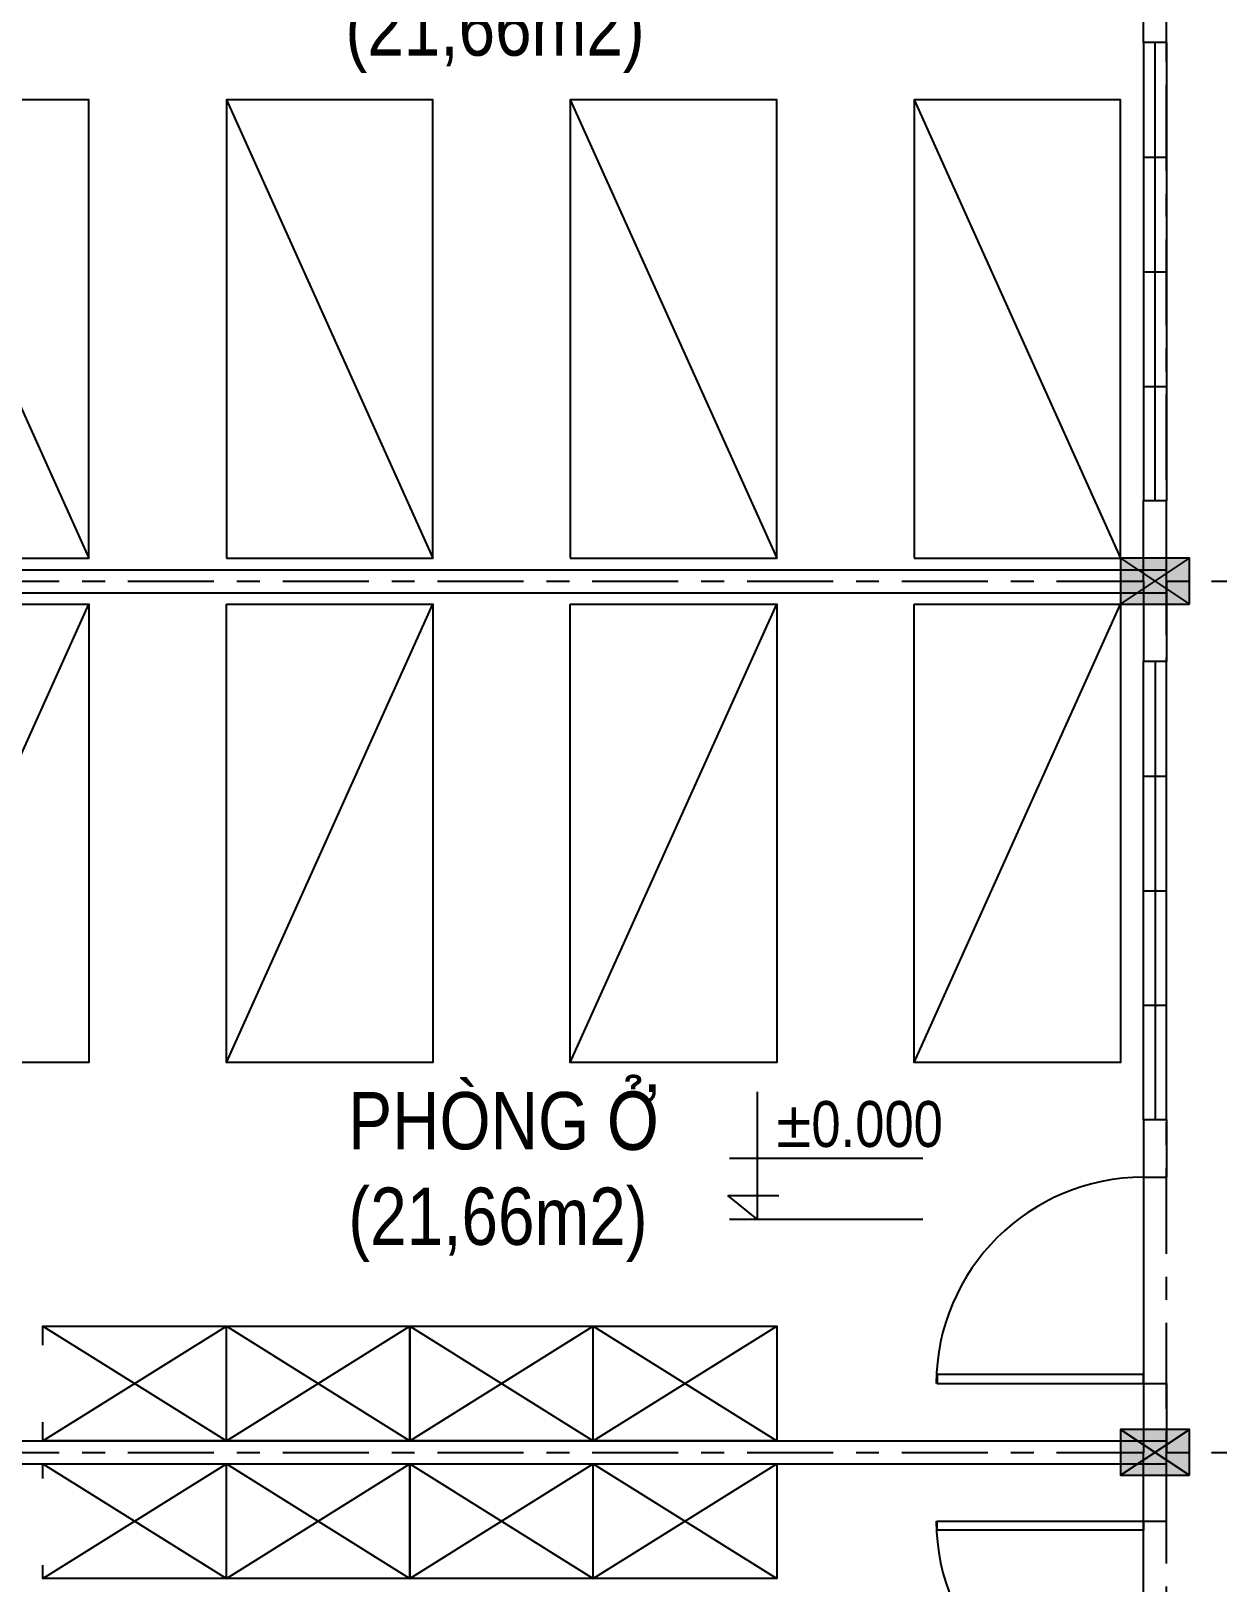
# Model space of a CAD drawing. Header units: millimetres. Extents: x -341 to 79, y 65 to 137.
# Drawn here: x -290.3 to -285.12, y 126.81 to 133.58 of the extents above; entities that cross this region are included whole.
import ezdxf

# ---------------------------------------------------------------- set-up
doc = ezdxf.new("R2010")
doc.units = ezdxf.units.MM
doc.header["$LTSCALE"] = 0.3
doc.header["$MEASUREMENT"] = 0
doc.linetypes.add('CENTER', pattern=[2, 1.25, -0.25, 0.25, -0.25])
for name, color, linetype in [('HATCH', 8, 'CONTINUOUS'), ('LAYER1', 1, 'CONTINUOUS'), ('LAYER8', 8, 'CONTINUOUS'), ('THIETBI', 25, 'CONTINUOUS')]:
    doc.layers.add(name, color=color, linetype=linetype)
doc.styles.add('HELVE-KT', font='VHELVCN.TTF')

msp = doc.modelspace()

# ---------------------------------------------------------------- hatches: boundary and pattern name
at = {"layer": 'LAYER8', "lineweight": -2, "ltscale": 0.08}
h = msp.add_hatch(color=256, dxfattribs=at)
h.paths.add_polyline_path([(-285.5484424192626, 131.2824577460853), (-285.548442419379, 131.0824577461319), (-285.3984424193557, 131.1824577461086)])
h.paths.add_polyline_path([(-285.3984424193557, 131.1824577461086), (-285.2484424193324, 131.2824577460853), (-285.5484424192626, 131.2824577460853)])
h.paths.add_polyline_path([(-285.5484424193208, 131.0824577461319), (-285.2484424192742, 131.0824577461319), (-285.3984424193557, 131.1824577461086)])
h.paths.add_polyline_path([(-285.3984424192975, 131.1824577461668), (-285.2484424192742, 131.0824577460737), (-285.2484424192742, 131.2824577461435)])
h = msp.add_hatch(color=256, dxfattribs=at)
h.paths.add_polyline_path([(-285.5484424192626, 127.4824577461551), (-285.548442419379, 127.2824577461435), (-285.3984424193557, 127.3824577461784)])
h.paths.add_polyline_path([(-285.3984424193557, 127.3824577461784), (-285.2484424193324, 127.4824577461551), (-285.5484424192626, 127.4824577461551)])
h.paths.add_polyline_path([(-285.5484424193208, 127.2824577462017), (-285.2484424192742, 127.2824577462017), (-285.3984424193557, 127.3824577461784)])
h.paths.add_polyline_path([(-285.3984424192975, 127.3824577461784), (-285.2484424192742, 127.2824577461435), (-285.2484424192742, 127.4824577461551)])

# ---------------------------------------------------------------- linework, layer by layer
at = {"layer": 'HATCH', "linetype": 'CENTER'}
for points in [[(-285.3484424193092, 110.6978511236813), (-285.3484424193092, 135.5709000436329)], [(-295.2773880989196, 131.1824577461086), (-282.6696929941616, 131.1824577461086)], [(-295.2773880989196, 127.3824577461784), (-282.6696929941616, 127.3824577461784)]]:
    msp.add_lwpolyline(points, dxfattribs=at)
at = {"layer": 'LAYER1', "linetype": 'Continuous', "ltscale": 0.05}
for points in [[(-287.1335316240424, 128.9552544442546), (-287.1335316240424, 128.3996409560047)], [(-287.254553752848, 128.6653105821303), (-286.4108846596341, 128.6653105821303)], [(-287.2614399104045, 128.5032190511544), (-287.0383929849035, 128.5032190511544)], [(-287.1335316240424, 128.3996409560047), (-287.2614399104045, 128.5032190511544)], [(-287.254553752848, 128.3996409560047), (-286.4108846596341, 128.3996409560047)]]:
    msp.add_lwpolyline(points, dxfattribs=at)
at = {"layer": 'LAYER8', "lineweight": -2, "ltscale": 0.08}
for p, q in [((-285.4484424192859, 133.5324577460853), (-285.4484424192859, 131.5324577460853)), ((-285.3984424192975, 131.5324577460853), (-285.3984424192975, 133.5324577460853)), ((-285.3484424193092, 133.5324577460853), (-285.3484424193092, 131.5324577460853)), ((-285.4484424192859, 133.0324577461435), (-285.3484424193674, 133.0324577461435)), ((-285.4484424192859, 132.5324577461435), (-285.3484424193674, 132.5324577461435)), ((-285.4484424192859, 132.0324577461435), (-285.3484424193674, 132.0324577461435)), ((-285.5484424193208, 131.0824577461319), (-285.2484424193324, 131.2824577461435)), ((-285.5484424193208, 131.2824577461435), (-285.2484424193324, 131.0824577461319)), ((-285.4484424192859, 128.8324577461901), (-285.4484424192859, 130.8324577461319)), ((-285.3984424192975, 130.8324577461319), (-285.3984424192975, 128.8324577461901)), ((-285.3484424193092, 128.8324577461901), (-285.3484424193092, 130.8324577461319)), ((-285.4484424192859, 130.3324577461901), (-285.3484424193674, 130.3324577461901)), ((-285.4484424192859, 129.8324577461901), (-285.3484424193674, 129.8324577461901)), ((-285.4484424192859, 129.3324577461901), (-285.3484424193674, 129.3324577461901)), ((-285.448442418471, 128.5824577461901), (-285.448442418471, 127.6824577461086)), ((-285.5484424193208, 127.2824577462017), (-285.2484424193324, 127.4824577461551)), ((-285.5484424193208, 127.4824577461551), (-285.2484424193324, 127.2824577462017)), ((-285.448442418471, 126.1824577460504), (-285.448442418471, 127.0824577461319))]:
    msp.add_line(p, q, dxfattribs=at)
for points in [[(-285.4484424192859, 133.5324577460853), (-285.4484424192859, 133.7824577460271)], [(-285.3484424193092, 133.5324577460853), (-285.3484424193092, 133.7824577460271)], [(-285.3484424193092, 133.5324577460853), (-285.4484424192859, 133.5324577460853)], [(-285.4484424192859, 131.1824577461086), (-285.4484424192859, 131.5324577460853)], [(-285.3484424193092, 131.5324577460853), (-285.4484424192859, 131.5324577460853)], [(-285.3484424193092, 131.1824577461086), (-285.3484424193092, 131.5324577460853)], [(-292.048442419379, 131.2324577461551), (-285.3484424193092, 131.2324577461551)], [(-292.048442419379, 131.1324577461202), (-285.3484424193092, 131.1324577461202)], [(-285.4484424192859, 131.1824577461086), (-285.4484424192859, 130.8324577461319)], [(-285.3484424193092, 131.1824577461086), (-285.3484424193092, 130.8324577461319)], [(-285.3484424193092, 130.8324577461319), (-285.4484424192859, 130.8324577461319)], [(-285.4484424192859, 128.8324577461901), (-285.4484424192859, 128.5824577461901)], [(-285.3484424193092, 128.8324577461901), (-285.4484424192859, 128.8324577461901)], [(-285.3484424193092, 128.8324577461901), (-285.3484424193092, 128.5824577461901)], [(-285.4484424193441, 128.5824577461901), (-285.3484424193092, 128.5824577461901)], [(-285.4484424192859, 127.6824577461086), (-285.4484424192859, 127.3824577461202)], [(-285.4484424193441, 127.6824577461086), (-285.3484424193092, 127.6824577461086)], [(-285.3484424193092, 127.6824577461086), (-285.3484424193092, 127.3824577461202)], [(-292.5484424193208, 127.4324577461086), (-285.3484424193092, 127.4324577461086)], [(-285.4484424192859, 127.0824577461319), (-285.4484424192859, 127.3824577461202)], [(-285.3484424193092, 127.0824577461319), (-285.3484424193092, 127.3824577461202)], [(-292.5484424193208, 127.3324577461319), (-285.3484424193092, 127.3324577461319)], [(-285.4484424193441, 127.0824577461319), (-285.3484424193092, 127.0824577461319)]]:
    msp.add_lwpolyline(points, dxfattribs=at)
for points in [[(-285.2484424193324, 131.0824577461319), (-285.2484424193324, 131.2824577461435), (-285.5484424193208, 131.2824577461435), (-285.5484424193208, 131.0824577461319)], [(-285.4484424193441, 127.6824577461086), (-285.4484424193441, 127.7224577461458), (-286.3484424193674, 127.7224577461458), (-286.3484424193674, 127.6824577461086)], [(-285.2484424193324, 127.2824577462017), (-285.2484424193324, 127.4824577461551), (-285.5484424193208, 127.4824577461551), (-285.5484424193208, 127.2824577462017)], [(-285.4484424193441, 127.0824577461319), (-285.4484424193441, 127.0424577460946), (-286.3484424193674, 127.0424577460946), (-286.3484424193674, 127.0824577461319)]]:
    msp.add_lwpolyline(points, close=True, dxfattribs=at)
for centre, start, end in [((-285.4484424193441, 127.6784727931228), 89.99999994330409, 179.7474087044295), ((-285.4484424193441, 127.0864426991176), 180.2525912955704, 270.0000000566959)]:
    msp.add_arc(centre, 0.9039176276421879, start, end, dxfattribs=at)
at = {"layer": 'THIETBI', "ltscale": 5}
for p, q in [((-290.9484424193441, 133.2824577462017), (-290.0484424193208, 131.2824577462017)), ((-289.4484424192859, 133.2824577462017), (-288.5484424192626, 131.2824577462017)), ((-287.9484424192859, 133.2824577462017), (-287.0484424192626, 131.2824577462017)), ((-286.4484424193441, 133.2824577462017), (-285.5484424193208, 131.2824577462017)), ((-290.9484424193441, 129.0824577461901), (-290.0484424193208, 131.0824577461901)), ((-289.4484424192859, 129.0824577461901), (-288.5484424192626, 131.0824577461901)), ((-287.9484424192859, 129.0824577461901), (-287.0484424192626, 131.0824577461901)), ((-286.4484424193441, 129.0824577461901), (-285.5484424193208, 131.0824577461901)), ((-290.2484424193324, 127.4324577461086), (-289.4484424192859, 127.9324577461086)), ((-290.2484424193324, 127.9324577461086), (-289.4484424192859, 127.4324577461086)), ((-289.4484424192859, 127.4324577461086), (-288.6484424192393, 127.9324577461086)), ((-289.4484424192859, 127.9324577461086), (-288.6484424192393, 127.4324577461086)), ((-288.6484424192975, 127.4324577461086), (-287.8484424192509, 127.9324577461086)), ((-288.6484424192975, 127.9324577461086), (-287.8484424192509, 127.4324577461086)), ((-287.8484424193092, 127.4324577461086), (-287.0484424192626, 127.9324577461086)), ((-287.8484424193092, 127.9324577461086), (-287.0484424192626, 127.4324577461086)), ((-290.2484424193324, 126.8324577461319), (-289.4484424192859, 127.3324577461319)), ((-290.2484424193324, 127.3324577461319), (-289.4484424192859, 126.8324577461319)), ((-289.4484424192859, 126.8324577461319), (-288.6484424192393, 127.3324577461319)), ((-289.4484424192859, 127.3324577461319), (-288.6484424192393, 126.8324577461319)), ((-288.6484424192975, 126.8324577461319), (-287.8484424192509, 127.3324577461319)), ((-288.6484424192975, 127.3324577461319), (-287.8484424192509, 126.8324577461319)), ((-287.8484424193092, 126.8324577461319), (-287.0484424192626, 127.3324577461319)), ((-287.8484424193092, 127.3324577461319), (-287.0484424192626, 126.8324577461319))]:
    msp.add_line(p, q, dxfattribs=at)
for points in [[(-290.9484424193441, 131.2824577462017), (-290.0484424193208, 131.2824577462017), (-290.0484424193208, 133.2824577462017), (-290.9484424193441, 133.2824577462017)], [(-289.4484424192859, 131.2824577462017), (-288.5484424192626, 131.2824577462017), (-288.5484424192626, 133.2824577462017), (-289.4484424192859, 133.2824577462017)], [(-287.9484424192859, 131.2824577462017), (-287.0484424192626, 131.2824577462017), (-287.0484424192626, 133.2824577462017), (-287.9484424192859, 133.2824577462017)], [(-286.4484424193441, 131.2824577462017), (-285.5484424193208, 131.2824577462017), (-285.5484424193208, 133.2824577462017), (-286.4484424193441, 133.2824577462017)], [(-290.9484424193441, 131.0824577461901), (-290.0484424193208, 131.0824577461901), (-290.0484424193208, 129.0824577461901), (-290.9484424193441, 129.0824577461901)], [(-289.4484424192859, 131.0824577461901), (-288.5484424192626, 131.0824577461901), (-288.5484424192626, 129.0824577461901), (-289.4484424192859, 129.0824577461901)], [(-287.9484424192859, 131.0824577461901), (-287.0484424192626, 131.0824577461901), (-287.0484424192626, 129.0824577461901), (-287.9484424192859, 129.0824577461901)], [(-286.4484424193441, 131.0824577461901), (-285.5484424193208, 131.0824577461901), (-285.5484424193208, 129.0824577461901), (-286.4484424193441, 129.0824577461901)], [(-288.6484424192975, 127.4324577461086), (-288.6484424192975, 127.9324577461086), (-287.0484424192626, 127.9324577461086), (-287.0484424192626, 127.4324577461086)], [(-288.6484424192975, 126.8324577461319), (-288.6484424192975, 127.3324577461319), (-287.0484424192626, 127.3324577461319), (-287.0484424192626, 126.8324577461319)]]:
    msp.add_lwpolyline(points, close=True, dxfattribs=at)
for points in [[(-290.2484424193324, 127.8502071267432), (-290.2484424193324, 127.9324577461086), (-288.6484424192975, 127.9324577461086), (-288.6484424192975, 127.4324577461086), (-290.2484424193324, 127.4324577461086), (-290.2484424193324, 127.5144551818814)], [(-289.4484424192859, 127.4324577461086), (-289.4484424192859, 127.9324577461086)], [(-287.8484424193092, 127.4324577461086), (-287.8484424193092, 127.9324577461086)], [(-290.2484424193324, 127.2690218858626), (-290.2484424193324, 127.3324577461319), (-288.6484424192975, 127.3324577461319), (-288.6484424192975, 126.8324577461319), (-290.2484424193324, 126.8324577461319), (-290.2484424193324, 126.8899060441619)], [(-289.4484424192859, 126.8324577461319), (-289.4484424192859, 127.3324577461319)], [(-287.8484424193092, 126.8324577461319), (-287.8484424193092, 127.3324577461319)]]:
    msp.add_lwpolyline(points, dxfattribs=at)

# ---------------------------------------------------------------- texts
at = {"layer": 'LAYER1', "linetype": 'Continuous', "ltscale": 0.05, "attachment_point": 1, "style": 'HELVE-KT'}
for s, insert, char_height, width in [('PHOØNG ÔÛ \\P(21,66m2)', (-288.9291190806624, 134.1417831394212), 0.25, 17.4622), ('PHOØNG ÔÛ \\P(21,66m2)', (-288.9164274062576, 128.9541688505416), 0.25, 17.4622), ('±0.000', (-287.0503072044507, 128.9147523637354), 0.2, 15.18452173913043)]:
    msp.add_mtext(s, dxfattribs=dict(at, insert=insert, char_height=char_height, width=width))

doc.saveas('drawing.dxf')
